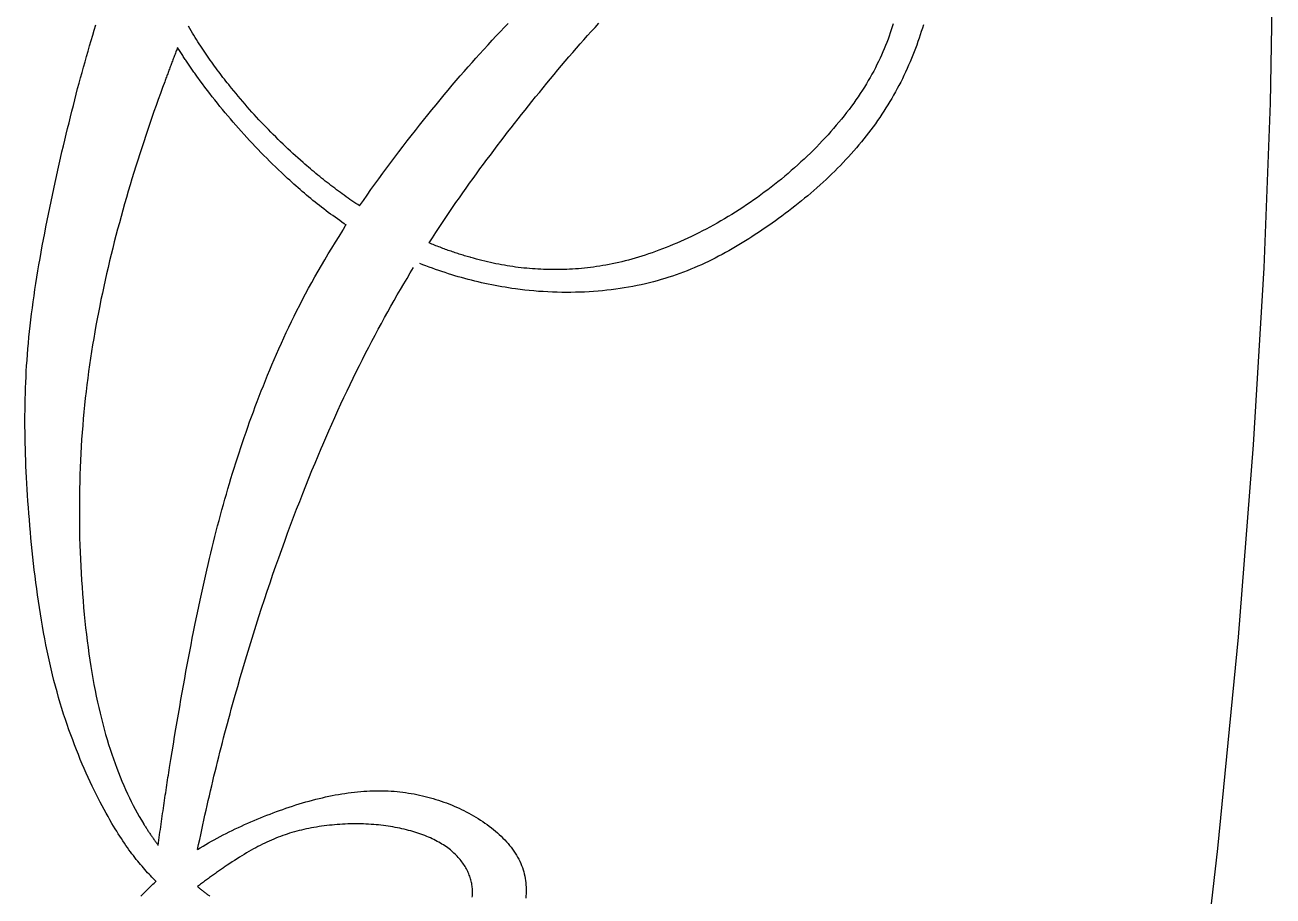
# Model space of a CAD drawing. Extents: x 13 to 113, y 0 to 127.
# Drawn here: x 77.41 to 96.82, y 47.43 to 60.98 of the extents above; entities that cross this region are included whole.
import ezdxf

# ---------------------------------------------------------------- set-up
doc = ezdxf.new("R2010")
doc.units = 0
doc.layers.add('Layer_1', color=7, linetype='CONTINUOUS')

msp = doc.modelspace()

# ---------------------------------------------------------------- linework, layer by layer
at = {"layer": 'Layer_1', "color": 7}
for points in [[(88.621099, 0.325351), (88.621099, 0.325351), (90.461973, 11.264713), (91.980316, 20.492892), (93.211124, 28.215808), (94.189394, 34.639394), (94.95012, 39.969557), (95.528275, 44.412231), (95.958871, 48.173336), (96.276857, 51.458798), (96.512442, 54.446412), (96.676659, 57.201492), (96.775719, 59.761226), (96.815875, 62.162804)], [(79.448187, 47.661257), (79.426696, 47.682696), (79.405131, 47.704485), (79.383565, 47.726645), (79.361926, 47.749192), (79.340286, 47.772171), (79.318572, 47.795595), (79.296783, 47.819503), (79.27492, 47.843902), (79.252983, 47.868844), (79.230971, 47.894343), (79.208885, 47.920422), (79.186725, 47.947111), (79.164416, 47.974433), (79.141958, 48.002423), (79.119426, 48.031105), (79.096745, 48.060509), (79.073989, 48.090656), (79.051085, 48.121569), (79.028033, 48.153285), (79.004831, 48.185826), (78.981481, 48.219216), (78.957982, 48.25349), (78.93426, 48.288664), (78.910389, 48.324768), (78.88637, 48.36183), (78.862127, 48.399882), (78.837736, 48.438946), (78.813121, 48.47905), (78.788284, 48.520218), (78.763223, 48.562471), (78.732437, 48.615411), (78.702394, 48.668135), (78.672128, 48.722383), (78.641639, 48.778126), (78.610927, 48.835334), (78.58014, 48.894022), (78.549205, 48.954145), (78.518195, 49.015688), (78.487185, 49.078644), (78.456101, 49.142984), (78.425092, 49.208692), (78.394156, 49.27576), (78.363295, 49.344168), (78.332509, 49.413898), (78.301945, 49.484916), (78.271531, 49.55722), (78.241413, 49.63078), (78.211519, 49.705591), (78.181922, 49.781628), (78.152623, 49.858877), (78.123696, 49.937314), (78.095214, 50.016924), (78.067105, 50.097693), (78.039516, 50.179601), (78.012373, 50.262621), (77.985825, 50.346748), (77.959872, 50.431958), (77.934514, 50.518235), (77.909751, 50.605556), (77.885657, 50.693915), (77.862233, 50.783278), (77.839552, 50.873634), (77.817615, 50.965029), (77.796347, 51.057303), (77.775822, 51.150393), (77.755967, 51.24425), (77.736781, 51.338799), (77.718265, 51.433994), (77.700417, 51.529769), (77.683165, 51.626059), (77.666582, 51.722816), (77.650594, 51.819974), (77.635275, 51.917473), (77.620551, 52.015256), (77.606422, 52.11326), (77.592887, 52.211423), (77.579948, 52.309694), (77.567529, 52.40801), (77.555631, 52.506303), (77.544254, 52.604528), (77.533396, 52.702612), (77.52306, 52.800503), (77.513244, 52.898138), (77.503948, 52.995455), (77.495099, 53.092404), (77.48677, 53.188916), (77.478888, 53.28494), (77.471451, 53.380408), (77.464759, 53.475258), (77.458066, 53.569443), (77.452117, 53.662892), (77.446168, 53.75554), (77.440962, 53.847383), (77.435757, 53.938425), (77.431295, 54.028731), (77.426833, 54.118355), (77.423115, 54.207349), (77.420141, 54.295771), (77.417166, 54.383687), (77.414935, 54.471138), (77.413448, 54.558187), (77.411961, 54.644884), (77.411217, 54.731297), (77.410852, 54.817472), (77.411009, 54.903465), (77.411693, 54.989339), (77.41318, 55.075145), (77.414667, 55.160934), (77.416898, 55.246769), (77.419873, 55.332705), (77.423591, 55.418794), (77.427309, 55.505094), (77.431771, 55.591666), (77.436976, 55.678556), (77.442926, 55.765826), (77.449618, 55.853538), (77.457055, 55.941738), (77.464863, 56.030477), (77.473415, 56.119824), (77.482636, 56.209828), (77.492526, 56.300547), (77.503086, 56.392032), (77.514389, 56.484352), (77.526436, 56.577539), (77.539152, 56.671543), (77.552538, 56.766302), (77.566592, 56.861742), (77.581242, 56.957805), (77.596487, 57.054422), (77.612252, 57.151524), (77.628612, 57.249052), (77.645492, 57.346937), (77.662819, 57.445105), (77.680666, 57.543504), (77.698885, 57.642058), (77.717551, 57.740703), (77.736588, 57.839374), (77.755997, 57.938005), (77.775778, 58.036528), (77.795856, 58.134878), (77.816231, 58.232996), (77.83683, 58.330801), (77.857726, 58.428238), (77.878771, 58.525243), (77.900039, 58.621741), (77.921456, 58.717669), (77.943021, 58.812963), (77.964661, 58.907561), (77.98645, 59.001389), (78.008313, 59.094386), (78.030176, 59.186481), (78.052039, 59.277612), (78.073902, 59.367715), (78.09569, 59.456718), (78.118148, 59.547512), (78.140606, 59.637145), (78.162989, 59.725699), (78.185373, 59.813256), (78.207831, 59.899898), (78.230288, 59.985701), (78.252895, 60.070756), (78.275576, 60.155132), (78.298406, 60.238921), (78.321384, 60.322194), (78.344511, 60.405032), (78.367861, 60.487531), (78.391435, 60.569752), (78.415231, 60.651787), (78.439325, 60.733712), (78.463716, 60.815615), (78.488405, 60.897575), (78.513465, 60.979664)], [(82.613932, 58.162229), (82.583815, 58.18221), (82.553772, 58.20237), (82.523729, 58.222716), (82.49376, 58.243241), (82.463866, 58.263959), (82.434046, 58.284847), (82.404227, 58.305915), (82.374481, 58.32716), (82.34481, 58.348577), (82.315139, 58.370172), (82.285542, 58.391946), (82.25602, 58.413891), (82.226572, 58.436006), (82.197198, 58.458293), (82.167824, 58.480751), (82.138525, 58.50338), (82.1093, 58.526172), (82.080149, 58.549136), (82.050999, 58.572263), (82.021923, 58.595546), (81.992921, 58.619001), (81.963993, 58.642618), (81.935066, 58.666393), (81.906287, 58.69033), (81.877508, 58.714424), (81.848804, 58.738674), (81.820174, 58.763088), (81.791544, 58.787643), (81.762988, 58.812361), (81.734507, 58.837228), (81.693979, 58.87299), (81.654938, 58.907859), (81.615971, 58.943018), (81.577153, 58.978467), (81.538484, 59.014199), (81.499889, 59.050213), (81.461518, 59.086503), (81.423221, 59.123068), (81.385072, 59.1599), (81.347072, 59.197015), (81.309221, 59.234397), (81.271519, 59.27204), (81.233965, 59.309951), (81.196634, 59.348114), (81.159452, 59.386538), (81.122419, 59.425215), (81.085535, 59.464144), (81.048874, 59.503326), (81.012361, 59.542747), (80.976072, 59.582412), (80.939931, 59.622316), (80.904013, 59.662457), (80.868244, 59.702837), (80.832698, 59.743439), (80.797376, 59.78428), (80.762276, 59.825351), (80.727399, 59.866645), (80.692671, 59.908155), (80.658167, 59.94988), (80.623885, 59.991821), (80.589901, 60.033978), (80.578821, 60.047825), (80.556363, 60.07609), (80.533979, 60.104468), (80.51167, 60.132971), (80.489435, 60.161609), (80.467275, 60.190395), (80.445263, 60.219345), (80.423252, 60.248466), (80.401389, 60.277772), (80.379526, 60.307272), (80.357737, 60.336988), (80.336023, 60.366927), (80.314383, 60.397096), (80.292818, 60.427518), (80.271252, 60.458201), (80.249761, 60.489151), (80.228345, 60.520391), (80.206928, 60.551921), (80.185511, 60.583764), (80.164169, 60.615926), (80.142826, 60.648423), (80.121558, 60.681262), (80.10029, 60.714466), (80.079022, 60.748033), (80.057754, 60.78198), (80.036561, 60.816322), (80.015293, 60.851072), (79.994099, 60.886246), (79.972831, 60.921844), (79.951637, 60.957888)], [(82.613932, 58.162229), (82.672159, 58.246724), (82.731204, 58.331339), (82.790992, 58.416027), (82.85145, 58.500721), (82.912502, 58.585376), (82.97415, 58.66993), (83.036318, 58.754327), (83.098932, 58.838513), (83.161918, 58.922432), (83.225276, 59.006026), (83.288931, 59.089236), (83.35281, 59.172012), (83.416911, 59.254298), (83.481087, 59.336033), (83.545338, 59.417164), (83.609588, 59.497635), (83.673764, 59.577384), (83.737865, 59.656365), (83.801818, 59.734517), (83.865622, 59.811785), (83.929129, 59.888107), (83.992263, 59.963435), (84.055026, 60.037709), (84.117418, 60.110883), (84.179288, 60.182882), (84.240638, 60.253661), (84.301393, 60.323162), (84.361479, 60.391331), (84.420896, 60.458109), (84.479494, 60.523445), (84.545976, 60.596827), (84.611416, 60.668298), (84.675963, 60.737918), (84.73947, 60.805775), (84.802159, 60.871936), (84.864029, 60.936469), (84.925156, 60.999455)], [(91.379457, 60.978971), (91.363766, 60.926597), (91.347406, 60.874126), (91.330451, 60.821595), (91.312902, 60.76905), (91.294757, 60.71652), (91.276017, 60.664056), (91.256757, 60.611689), (91.236828, 60.559471), (91.216378, 60.507431), (91.195333, 60.455615), (91.173023, 60.402333), (91.150194, 60.349326), (91.126695, 60.296603), (91.102601, 60.244146), (91.077912, 60.191965), (91.052629, 60.14006), (91.026676, 60.088429), (91.000202, 60.037058), (90.973059, 59.985963), (90.945322, 59.935143), (90.916989, 59.884583), (90.887987, 59.834291), (90.858391, 59.784259), (90.828199, 59.734495), (90.797338, 59.684991), (90.765882, 59.635755), (90.733757, 59.586779), (90.701037, 59.538063), (90.667648, 59.4896), (90.633664, 59.441398), (90.59901, 59.393455), (90.563687, 59.345766), (90.52777, 59.298329), (90.491183, 59.251153), (90.453926, 59.204222), (90.416075, 59.157544), (90.377481, 59.111111), (90.338291, 59.064931), (90.298432, 59.018997), (90.257904, 58.973315), (90.216706, 58.927879), (90.174914, 58.882696), (90.132452, 58.837773), (90.089396, 58.79311), (90.045744, 58.748722), (90.001498, 58.70461), (89.956731, 58.660794), (89.911443, 58.617277), (89.865635, 58.574064), (89.819307, 58.531156), (89.772532, 58.488568), (89.725311, 58.446307), (89.677569, 58.404381), (89.629456, 58.362804), (89.580971, 58.32157), (89.53204, 58.280699), (89.482811, 58.240193), (89.43321, 58.200059), (89.383238, 58.160312), (89.333042, 58.120944), (89.282475, 58.081977), (89.231685, 58.043412), (89.180597, 58.005264), (89.129286, 57.967524), (89.077752, 57.930216), (89.025995, 57.893339), (88.974089, 57.856908), (88.922034, 57.820931), (88.869831, 57.785407), (88.817479, 57.750345), (88.765052, 57.715758), (88.714262, 57.682778), (88.663323, 57.650259), (88.612235, 57.618215), (88.560998, 57.586648), (88.509613, 57.555571), (88.458005, 57.524993), (88.406173, 57.494928), (88.354119, 57.465383), (88.301841, 57.436366), (88.24934, 57.407892), (88.196467, 57.379961), (88.143372, 57.352603), (88.089979, 57.32581), (88.036288, 57.299597), (87.982226, 57.273971), (87.927866, 57.248947), (87.873134, 57.224534), (87.817956, 57.200745), (87.762407, 57.177588), (87.706485, 57.155071), (87.650117, 57.1332), (87.593303, 57.111999), (87.535969, 57.091467), (87.478188, 57.07162), (87.419887, 57.052456), (87.36114, 57.033999), (87.301872, 57.016249), (87.242009, 56.999227), (87.181626, 56.982934), (87.120648, 56.967377), (87.056992, 56.952065), (86.992668, 56.937557), (86.927748, 56.923859), (86.862308, 56.910972), (86.796273, 56.898903), (86.729792, 56.887651), (86.66279, 56.877226), (86.595343, 56.867625), (86.527449, 56.858858), (86.459108, 56.850923), (86.390322, 56.843859), (86.321164, 56.837612), (86.251634, 56.832184), (86.181806, 56.827647), (86.111607, 56.823929), (86.041184, 56.821103), (85.970464, 56.819096), (85.899447, 56.81798), (85.828207, 56.817719), (85.756743, 56.818326), (85.685131, 56.819813), (85.613295, 56.822193), (85.541386, 56.82539), (85.469327, 56.82948), (85.397195, 56.834463), (85.324987, 56.840338), (85.252706, 56.847105), (85.180424, 56.854801), (85.108143, 56.863398), (85.035861, 56.872894), (84.983063, 56.880405), (84.930339, 56.888399), (84.877615, 56.896869), (84.824966, 56.905807), (84.772316, 56.915214), (84.719741, 56.925082), (84.66724, 56.935397), (84.614814, 56.946165), (84.562462, 56.957379), (84.510259, 56.969039), (84.45813, 56.981115), (84.406075, 56.993631), (84.354169, 57.00657), (84.302486, 57.019926), (84.250878, 57.033698), (84.199418, 57.047879), (84.148182, 57.062469), (84.09702, 57.077454), (84.04608, 57.092832), (83.995364, 57.108597), (83.944797, 57.124749), (83.894453, 57.141273), (83.844332, 57.158183), (83.794434, 57.175458), (83.744759, 57.193097), (83.695307, 57.211093), (83.646078, 57.229438), (83.597147, 57.248141), (83.548439, 57.267185)], [(83.693165, 57.586765), (83.745071, 57.667077), (83.797051, 57.746835), (83.849255, 57.826049), (83.901532, 57.904717), (83.954033, 57.982861), (84.006683, 58.060474), (84.059406, 58.137574), (84.112279, 58.214167), (84.1653, 58.290257), (84.218396, 58.365851), (84.27164, 58.440957), (84.324959, 58.515586), (84.378352, 58.589741), (84.43182, 58.663428), (84.485362, 58.736662), (84.538978, 58.809442), (84.592669, 58.881775), (84.646433, 58.953677), (84.700273, 59.025156), (84.754112, 59.09621), (84.807951, 59.166848), (84.861865, 59.237085), (84.915779, 59.30692), (84.969767, 59.376361), (85.023681, 59.445422), (85.077594, 59.514112), (85.131508, 59.58243), (85.185496, 59.650384), (85.23941, 59.71798), (85.293323, 59.785235), (85.350881, 59.856795), (85.408438, 59.927953), (85.465996, 59.998703), (85.523553, 60.069029), (85.581111, 60.138916), (85.638668, 60.208357), (85.696226, 60.277329), (85.753858, 60.345825), (85.81149, 60.413838), (85.869122, 60.481338), (85.926902, 60.548318), (85.984683, 60.614769), (86.042538, 60.680678), (86.100467, 60.746029), (86.158471, 60.810807), (86.216549, 60.875005), (86.274776, 60.938593), (86.333077, 61.001579)], [(90.909969, 60.996103), (90.895617, 60.94802), (90.880447, 60.89975), (90.864459, 60.851302), (90.847653, 60.802691), (90.830028, 60.753923), (90.811512, 60.705014), (90.792177, 60.655964), (90.77195, 60.606787), (90.750905, 60.557499), (90.729042, 60.508106), (90.706287, 60.458617), (90.682714, 60.409046), (90.658248, 60.359401), (90.63289, 60.309689), (90.606714, 60.259925), (90.579646, 60.210116), (90.551685, 60.160263), (90.522832, 60.110394), (90.493161, 60.060511), (90.462523, 60.010621), (90.430993, 59.960745), (90.398644, 59.910877), (90.36533, 59.861045), (90.331122, 59.811244), (90.296023, 59.761487), (90.260031, 59.71179), (90.223072, 59.66216), (90.185221, 59.612611), (90.146477, 59.563167), (90.106916, 59.513841), (90.066536, 59.46465), (90.025339, 59.415622), (89.983323, 59.366772), (89.940564, 59.318109), (89.897061, 59.269661), (89.852889, 59.221443), (89.807974, 59.173471), (89.762389, 59.125774), (89.716209, 59.07836), (89.66936, 59.031251), (89.621916, 58.984468), (89.573877, 58.938028), (89.525317, 58.891945), (89.476163, 58.846249), (89.426562, 58.800946), (89.376441, 58.75606), (89.325799, 58.711606), (89.274711, 58.667605), (89.223177, 58.62408), (89.171272, 58.581045), (89.118994, 58.538517), (89.066344, 58.496516), (89.013323, 58.455066), (88.960004, 58.414173), (88.906462, 58.373868), (88.852549, 58.334158), (88.798486, 58.29508), (88.742342, 58.255355), (88.685974, 58.216314), (88.629383, 58.177964), (88.572644, 58.140307), (88.515755, 58.10334), (88.458719, 58.067073), (88.401533, 58.031505), (88.344273, 57.996643), (88.286938, 57.962488), (88.22953, 57.929039), (88.172121, 57.896312), (88.114712, 57.864298), (88.057378, 57.833006), (88.000043, 57.80245), (87.942783, 57.772615), (87.885597, 57.743517), (87.82856, 57.715162), (87.771598, 57.687536), (87.714784, 57.660661), (87.658193, 57.634529), (87.601751, 57.609149), (87.545532, 57.58452), (87.489611, 57.560656), (87.433912, 57.537552), (87.378511, 57.515213), (87.323482, 57.49364), (87.268751, 57.47284), (87.214391, 57.452822), (87.160403, 57.433576), (87.106786, 57.415119), (87.053616, 57.397443), (87.000818, 57.380547), (86.948392, 57.364411), (86.896411, 57.349025), (86.844729, 57.334375), (86.793492, 57.320447), (86.742627, 57.307232), (86.69206, 57.294717), (86.641864, 57.282886), (86.592041, 57.271731), (86.542515, 57.261238), (86.493286, 57.2514), (86.444429, 57.242201), (86.395869, 57.23362), (86.347607, 57.225663), (86.299643, 57.218301), (86.251976, 57.211534), (86.204532, 57.205361), (86.157385, 57.19971), (86.110461, 57.194653), (86.063761, 57.190117), (86.017358, 57.186101), (85.971178, 57.182606), (85.925221, 57.179632), (85.879488, 57.177178), (85.833903, 57.17517), (85.788541, 57.173608), (85.743328, 57.172493), (85.698338, 57.171849), (85.653422, 57.171639), (85.60873, 57.171849), (85.564186, 57.172479), (85.519716, 57.17352), (85.47547, 57.175007), (85.431298, 57.176866), (85.387274, 57.179171), (85.343325, 57.181923), (85.299451, 57.185046), (85.255651, 57.188615), (85.211999, 57.192557), (85.168348, 57.196944), (85.124771, 57.201778), (85.081268, 57.206983), (85.037765, 57.212635), (84.994337, 57.218733), (84.950908, 57.225202), (84.90748, 57.232118), (84.864126, 57.23948), (84.820772, 57.247229), (84.777343, 57.255394), (84.733989, 57.263976), (84.690561, 57.272981), (84.647132, 57.282403), (84.60363, 57.292249), (84.560053, 57.302511), (84.516401, 57.31319), (84.47275, 57.324285), (84.428949, 57.335811), (84.385075, 57.347746), (84.341126, 57.360106), (84.330492, 57.363155), (84.309521, 57.369252), (84.288551, 57.375425), (84.267506, 57.381671), (84.246461, 57.388066), (84.225416, 57.394536), (84.204297, 57.40108), (84.183177, 57.407698), (84.162058, 57.414465), (84.140939, 57.421307), (84.119745, 57.428223), (84.098551, 57.435287), (84.077358, 57.442426), (84.056164, 57.44964), (84.03497, 57.456927), (84.013777, 57.464364), (83.992509, 57.471867), (83.971241, 57.479467), (83.949973, 57.487163), (83.928705, 57.494949), (83.907437, 57.502832), (83.886169, 57.510804), (83.864826, 57.518872), (83.843558, 57.52703), (83.822216, 57.535284), (83.800948, 57.543628), (83.779606, 57.552061), (83.758263, 57.56059), (83.736921, 57.569216), (83.715578, 57.577924), (83.694236, 57.586729), (83.693165, 57.586765)], [(79.783925, 60.62712), (79.777232, 60.609429), (79.770539, 60.591731), (79.763847, 60.574032), (79.757154, 60.556333), (79.750461, 60.538627), (79.743768, 60.520914), (79.737076, 60.503193), (79.730383, 60.485472), (79.72369, 60.467737), (79.716997, 60.450001), (79.710305, 60.43225), (79.703612, 60.414492), (79.696919, 60.396734), (79.690226, 60.378961), (79.683534, 60.361181), (79.676841, 60.343386), (79.670148, 60.325583), (79.663456, 60.307773), (79.656763, 60.289948), (79.65007, 60.272115), (79.643377, 60.254276), (79.636685, 60.236421), (79.629992, 60.218559), (79.623299, 60.200674), (79.616606, 60.182782), (79.609914, 60.164875), (79.603221, 60.146954), (79.596528, 60.129017), (79.589835, 60.111066), (79.583143, 60.0931), (79.549456, 60.001739), (79.515992, 59.909943), (79.482752, 59.817714), (79.449734, 59.725065), (79.41694, 59.632006), (79.384369, 59.538558), (79.35202, 59.444721), (79.31997, 59.350516), (79.288216, 59.255944), (79.25676, 59.161023), (79.225528, 59.065771), (79.194667, 58.970192), (79.164103, 58.874293), (79.133837, 58.778096), (79.103943, 58.681607), (79.074421, 58.584837), (79.045196, 58.487806), (79.016343, 58.390511), (78.987936, 58.292975), (78.959901, 58.195209), (78.932237, 58.097222), (78.90502, 57.999022), (78.878175, 57.900624), (78.851776, 57.802041), (78.825823, 57.703285), (78.800316, 57.604368), (78.77533, 57.505295), (78.75079, 57.406088), (78.726696, 57.306753), (78.703123, 57.207296), (78.68007, 57.107724), (78.657538, 57.008026), (78.635526, 56.908193), (78.614035, 56.808198), (78.593064, 56.708026), (78.572689, 56.607662), (78.552834, 56.507082), (78.533573, 56.406275), (78.514834, 56.305213), (78.496689, 56.20389), (78.479139, 56.102278), (78.462184, 56.00037), (78.445824, 55.898134), (78.430133, 55.795562), (78.415038, 55.692634), (78.400537, 55.589331), (78.386705, 55.48563), (78.373468, 55.381528), (78.360901, 55.276987), (78.349003, 55.172005), (78.337774, 55.066552), (78.327214, 54.960622), (78.317398, 54.854187), (78.308251, 54.74723), (78.299774, 54.639746), (78.29204, 54.531694), (78.285347, 54.423081), (78.279398, 54.313866), (78.274193, 54.204049), (78.268987, 54.093597), (78.265269, 53.982505), (78.262295, 53.874572), (78.260064, 53.766169), (78.258576, 53.657362), (78.257089, 53.548221), (78.256636, 53.438819), (78.256888, 53.329212), (78.257632, 53.219464), (78.259119, 53.109653), (78.26135, 52.999849), (78.264325, 52.890106), (78.268043, 52.780494), (78.272505, 52.671081), (78.27771, 52.561945), (78.283659, 52.453133), (78.290352, 52.344724), (78.297788, 52.236785), (78.305522, 52.129375), (78.313925, 52.022577), (78.322998, 51.916437), (78.332739, 51.811035), (78.34315, 51.706432), (78.35423, 51.602704), (78.36598, 51.499906), (78.378399, 51.398112), (78.391487, 51.297385), (78.405244, 51.197797), (78.419596, 51.099408), (78.434692, 51.002289), (78.450457, 50.906509), (78.466817, 50.81213), (78.483846, 50.719198), (78.501545, 50.627617), (78.519913, 50.537487), (78.538876, 50.448794), (78.558433, 50.361535), (78.578586, 50.275689), (78.599408, 50.191256), (78.62075, 50.108219), (78.642687, 50.026566), (78.665219, 49.946291), (78.688272, 49.867385), (78.71192, 49.789833), (78.736088, 49.713626), (78.760777, 49.638753), (78.785986, 49.5652), (78.811716, 49.492963), (78.837892, 49.422035), (78.864663, 49.352394), (78.89188, 49.284046), (78.919543, 49.216955), (78.947653, 49.151136), (78.976283, 49.086558), (79.005285, 49.023223), (79.034733, 48.961129), (79.064627, 48.900247), (79.094967, 48.840571), (79.12568, 48.782098), (79.156764, 48.724816), (79.188294, 48.668709), (79.220196, 48.613769), (79.25247, 48.559981), (79.256188, 48.554032), (79.263624, 48.542008), (79.271061, 48.530043), (79.278497, 48.518137), (79.285933, 48.506291), (79.29337, 48.494497), (79.300806, 48.482762), (79.308317, 48.471095), (79.315828, 48.459471), (79.323338, 48.447908), (79.330849, 48.436411), (79.338434, 48.424967), (79.346019, 48.413567), (79.353604, 48.402234), (79.361189, 48.390953), (79.368774, 48.379739), (79.376434, 48.368577), (79.384093, 48.357459), (79.391753, 48.346409), (79.399412, 48.335411), (79.407146, 48.324464), (79.41488, 48.313577), (79.422614, 48.30275), (79.430348, 48.291967), (79.438081, 48.281237), (79.44589, 48.270565), (79.453698, 48.259954), (79.461506, 48.249387), (79.469314, 48.238879), (79.477197, 48.228423)], [(82.412481, 57.861507), (82.376043, 57.885906), (82.339828, 57.91052), (82.30391, 57.935336), (82.268141, 57.960366), (82.232595, 57.985605), (82.197272, 58.011053), (82.162173, 58.036701), (82.127296, 58.062557), (82.092568, 58.088614), (82.058063, 58.114872), (82.023782, 58.141331), (81.989649, 58.167982), (81.955665, 58.194835), (81.921829, 58.221881), (81.888217, 58.249121), (81.854753, 58.276553), (81.821438, 58.304172), (81.788272, 58.331977), (81.755254, 58.359975), (81.722311, 58.388159), (81.689517, 58.416521), (81.656871, 58.445077), (81.6243, 58.473803), (81.591877, 58.502716), (81.559604, 58.531807), (81.527404, 58.561069), (81.495279, 58.59051), (81.463228, 58.620121), (81.431326, 58.649911), (81.399498, 58.679865), (81.351906, 58.725093), (81.306098, 58.769176), (81.260438, 58.813593), (81.215002, 58.858345), (81.169789, 58.903425), (81.124799, 58.948816), (81.080032, 58.994513), (81.035488, 59.040507), (80.991167, 59.086791), (80.94707, 59.13335), (80.903269, 59.180184), (80.859767, 59.227271), (80.816561, 59.274619), (80.773579, 59.322204), (80.730969, 59.370027), (80.688581, 59.418066), (80.646566, 59.466328), (80.604922, 59.514798), (80.563576, 59.563455), (80.522602, 59.612304), (80.481999, 59.661332), (80.441768, 59.710539), (80.401909, 59.759901), (80.362422, 59.809413), (80.323381, 59.859073), (80.284712, 59.908867), (80.246489, 59.958779), (80.208713, 60.008811), (80.171382, 60.058955), (80.134498, 60.109202), (80.098059, 60.159524), (80.092854, 60.166976), (80.081997, 60.182138), (80.07114, 60.197316), (80.060357, 60.212501), (80.049649, 60.227693), (80.03894, 60.242893), (80.028306, 60.258108), (80.017672, 60.27333), (80.007113, 60.288568), (79.996553, 60.303812), (79.986068, 60.319072), (79.975657, 60.334338), (79.965246, 60.34962), (79.954835, 60.364917), (79.944498, 60.380221), (79.934162, 60.39554), (79.9239, 60.410874), (79.913637, 60.426222), (79.903449, 60.441578), (79.893336, 60.456957), (79.883223, 60.472343), (79.873109, 60.487751), (79.86307, 60.503174), (79.853031, 60.518612), (79.843066, 60.534065), (79.833101, 60.549532), (79.823211, 60.565015), (79.813395, 60.58052), (79.803505, 60.596039), (79.793689, 60.611574)], [(79.480075, 48.218032), (79.486024, 48.260077), (79.491973, 48.302018), (79.497922, 48.343863), (79.503871, 48.38561), (79.50982, 48.427247), (79.515769, 48.468786), (79.521718, 48.510214), (79.527667, 48.551538), (79.533616, 48.592758), (79.539566, 48.633859), (79.545515, 48.674848), (79.551464, 48.715733), (79.557413, 48.756499), (79.563362, 48.797147), (79.569311, 48.837675), (79.57526, 48.878084), (79.581209, 48.918374), (79.587158, 48.958546), (79.593107, 48.998583), (79.599057, 49.038494), (79.605006, 49.078279), (79.610955, 49.117937), (79.616904, 49.157461), (79.622853, 49.196852), (79.628802, 49.236116), (79.634751, 49.275238), (79.6407, 49.314227), (79.646649, 49.353075), (79.652598, 49.391781), (79.658548, 49.430346), (79.678403, 49.553212), (79.698183, 49.674642), (79.717964, 49.794648), (79.73767, 49.913269), (79.757303, 50.030518), (79.776935, 50.146422), (79.796567, 50.261015), (79.816199, 50.374309), (79.835756, 50.486332), (79.855314, 50.597107), (79.874872, 50.706668), (79.894504, 50.815027), (79.914136, 50.922216), (79.933768, 51.028254), (79.953474, 51.133163), (79.97318, 51.236982), (79.992961, 51.339718), (80.012816, 51.441409), (80.032746, 51.542069), (80.05275, 51.641729), (80.072828, 51.740409), (80.09298, 51.838129), (80.113207, 51.934925), (80.133583, 52.030818), (80.154033, 52.125827), (80.174557, 52.219973), (80.195305, 52.313296), (80.216127, 52.405808), (80.237097, 52.497537), (80.258216, 52.588506), (80.279484, 52.678754), (80.300232, 52.765332), (80.321128, 52.851285), (80.342247, 52.936643), (80.363515, 53.021434), (80.385007, 53.105685), (80.406721, 53.189432), (80.428658, 53.272702), (80.450818, 53.355523), (80.473276, 53.437926), (80.495957, 53.519942), (80.518936, 53.601594), (80.542211, 53.682913), (80.565785, 53.763936), (80.589655, 53.844681), (80.613824, 53.925183), (80.638364, 54.00548), (80.663201, 54.085584), (80.68841, 54.165541), (80.713992, 54.245361), (80.739944, 54.325091), (80.766269, 54.404752), (80.792966, 54.48438), (80.820109, 54.564002), (80.847698, 54.643635), (80.875733, 54.723326), (80.904214, 54.803095), (80.933141, 54.882978), (80.962515, 54.962991), (80.992409, 55.04318), (81.022824, 55.123562), (81.053685, 55.204177), (81.085141, 55.285121), (81.117192, 55.366314), (81.149837, 55.447769), (81.183078, 55.529496), (81.216913, 55.611494), (81.251492, 55.693789), (81.286741, 55.776389), (81.322733, 55.859291), (81.359469, 55.94251), (81.396948, 56.026063), (81.435245, 56.109957), (81.474435, 56.194197), (81.514442, 56.278795), (81.555343, 56.363761), (81.597135, 56.449113), (81.639894, 56.534851), (81.68362, 56.620986), (81.728387, 56.70753), (81.774195, 56.794499), (81.821044, 56.881888), (81.868934, 56.969719), (81.91794, 57.057999), (81.968135, 57.146735), (82.019446, 57.235943), (82.071947, 57.325626), (82.125638, 57.415801), (82.180593, 57.506469), (82.236811, 57.597648), (82.294369, 57.689346), (82.353265, 57.781572), (82.354752, 57.784249), (82.35624, 57.786926), (82.357727, 57.789603), (82.359214, 57.79228), (82.360701, 57.794957), (82.362189, 57.797634), (82.363676, 57.800311), (82.365163, 57.802988), (82.366651, 57.805665), (82.368138, 57.808343), (82.369625, 57.81102), (82.371112, 57.813697), (82.3726, 57.816374), (82.374087, 57.819051), (82.375574, 57.821728), (82.377061, 57.824405), (82.378549, 57.827082), (82.380036, 57.829759), (82.381523, 57.832436), (82.383011, 57.835113), (82.384498, 57.837791), (82.385985, 57.840468), (82.387472, 57.843145), (82.38896, 57.845822), (82.390447, 57.848499), (82.391934, 57.851176), (82.393421, 57.853853), (82.394909, 57.85653), (82.396396, 57.859207), (82.397883, 57.861884)], [(80.095375, 48.156662), (80.111214, 48.233027), (80.127202, 48.309319), (80.143339, 48.385537), (80.159699, 48.461675), (80.176208, 48.537739), (80.192866, 48.613719), (80.209672, 48.689625), (80.226627, 48.765451), (80.24373, 48.841198), (80.260983, 48.916866), (80.278458, 48.992453), (80.296008, 49.067956), (80.313781, 49.14338), (80.331703, 49.218724), (80.349773, 49.293983), (80.367992, 49.369157), (80.38636, 49.444251), (80.404877, 49.519255), (80.423542, 49.594185), (80.44243, 49.669019), (80.461393, 49.743773), (80.480579, 49.818441), (80.499913, 49.893019), (80.519397, 49.967512), (80.539029, 50.041915), (80.558809, 50.116234), (80.578739, 50.190456), (80.598817, 50.264597), (80.619044, 50.338641), (80.63942, 50.412603), (80.679204, 50.555144), (80.718245, 50.692596), (80.757807, 50.829673), (80.797814, 50.966354), (80.838343, 51.102603), (80.879317, 51.238381), (80.920738, 51.373671), (80.962604, 51.50844), (81.004917, 51.642646), (81.047676, 51.776274), (81.090807, 51.909284), (81.13431, 52.041646), (81.178259, 52.173334), (81.222505, 52.304312), (81.267124, 52.434554), (81.312114, 52.564034), (81.357401, 52.692703), (81.402986, 52.82055), (81.448869, 52.947534), (81.494974, 53.073628), (81.541377, 53.198802), (81.588003, 53.323018), (81.634927, 53.446258), (81.682073, 53.568482), (81.729368, 53.689662), (81.776887, 53.80977), (81.824628, 53.928772), (81.872519, 54.046633), (81.920558, 54.163337), (81.968745, 54.278838), (82.017007, 54.393114), (82.039986, 54.446975), (82.086835, 54.555759), (82.133833, 54.663397), (82.180979, 54.769905), (82.2282, 54.875307), (82.27557, 54.979609), (82.323014, 55.082844), (82.370607, 55.185018), (82.418348, 55.286165), (82.466164, 55.386285), (82.514129, 55.485413), (82.562242, 55.583553), (82.61043, 55.680734), (82.658766, 55.776969), (82.707251, 55.872283), (82.755885, 55.966684), (82.804668, 56.060201), (82.853599, 56.152849), (82.902679, 56.244646), (82.951908, 56.335604), (83.001285, 56.425756), (83.050811, 56.515102), (83.100486, 56.603682), (83.15031, 56.691491), (83.200357, 56.778568), (83.250552, 56.864918), (83.300897, 56.950571), (83.351464, 57.035535), (83.402106, 57.119838), (83.45297, 57.203487)], [(80.095375, 48.156662), (80.137093, 48.182429), (80.17948, 48.20804), (80.222537, 48.233472), (80.266188, 48.258711), (80.31036, 48.283749), (80.355127, 48.308579), (80.400415, 48.333186), (80.446148, 48.357563), (80.492328, 48.381694), (80.538954, 48.405572), (80.586027, 48.429197), (80.633471, 48.45254), (80.681212, 48.4756), (80.729251, 48.49837), (80.777587, 48.520828), (80.826221, 48.542974), (80.875078, 48.564792), (80.924084, 48.586276), (80.973313, 48.60741), (81.02269, 48.628187), (81.072142, 48.648593), (81.121743, 48.668619), (81.171343, 48.688258), (81.221018, 48.707489), (81.270693, 48.72631), (81.320294, 48.744715), (81.369894, 48.762681), (81.419346, 48.780209), (81.468724, 48.797283), (81.517952, 48.813896), (81.570528, 48.831155), (81.62288, 48.847872), (81.675009, 48.864039), (81.726989, 48.879648), (81.778746, 48.894684), (81.830354, 48.909155), (81.88174, 48.923047), (81.932976, 48.936358), (81.98399, 48.949074), (82.034855, 48.961195), (82.085496, 48.972714), (82.135989, 48.983616), (82.186259, 48.9939), (82.23638, 49.003568), (82.286278, 49.012603), (82.336028, 49.021006), (82.385554, 49.028755), (82.434857, 49.035894), (82.484086, 49.042363), (82.533091, 49.048164), (82.581874, 49.053295), (82.630508, 49.057756), (82.678993, 49.061549), (82.727329, 49.064598), (82.775443, 49.066978), (82.823333, 49.068688), (82.871074, 49.069655), (82.918667, 49.069905), (82.966111, 49.069428), (83.013332, 49.068238), (83.060404, 49.066305), (83.105692, 49.063702), (83.150831, 49.06043), (83.195746, 49.056489), (83.240513, 49.051952), (83.285057, 49.046747), (83.329378, 49.040872), (83.373476, 49.034328), (83.41735, 49.027189), (83.461002, 49.019418), (83.50443, 49.01103), (83.547561, 49.002017), (83.590469, 48.992394), (83.633079, 48.982177), (83.675467, 48.971364), (83.717556, 48.959957), (83.759349, 48.94797), (83.800844, 48.935402), (83.842041, 48.922262), (83.882867, 48.908564), (83.92347, 48.894301), (83.9637, 48.879488), (84.003634, 48.864132), (84.043121, 48.84824), (84.08231, 48.831806), (84.121128, 48.814851), (84.159574, 48.797376), (84.197649, 48.779387), (84.235351, 48.760893), (84.272681, 48.741908), (84.309566, 48.72241), (84.347268, 48.701722), (84.384599, 48.680521), (84.421409, 48.658806), (84.457698, 48.636594), (84.493467, 48.613891), (84.528641, 48.590697), (84.56322, 48.567019), (84.597205, 48.542888), (84.63052, 48.518281), (84.663165, 48.493221), (84.695067, 48.467721), (84.726226, 48.441768), (84.75664, 48.415384), (84.786312, 48.388576), (84.815165, 48.361359), (84.8432, 48.333725), (84.870343, 48.30569), (84.896593, 48.277254), (84.921951, 48.24843), (84.946342, 48.219235), (84.969692, 48.189668), (84.992076, 48.159737), (85.013493, 48.129433), (85.033794, 48.098796), (85.05298, 48.067808), (85.071125, 48.036494), (85.088154, 48.004845), (85.103993, 47.972876), (85.118643, 47.940602), (85.132103, 47.908016), (85.144298, 47.875139), (85.155304, 47.841995), (85.16512, 47.808621), (85.173747, 47.775038), (85.181183, 47.741285), (85.187876, 47.707382), (85.193081, 47.673383), (85.197543, 47.63931), (85.200517, 47.605184), (85.202748, 47.571051), (85.203492, 47.536933), (85.203425, 47.502867), (85.202681, 47.468883), (85.200451, 47.435003), (85.197476, 47.401271)], [(84.36609, 47.415342), (84.368321, 47.434282), (84.369808, 47.453267), (84.370552, 47.472304), (84.370827, 47.491371), (84.370574, 47.510475), (84.36983, 47.529609), (84.368343, 47.548758), (84.366112, 47.567921), (84.363881, 47.587092), (84.360907, 47.606271), (84.357188, 47.625434), (84.35347, 47.64459), (84.349008, 47.663732), (84.343803, 47.682843), (84.338597, 47.701932), (84.332648, 47.720977), (84.325956, 47.739984), (84.318519, 47.758947), (84.310934, 47.77788), (84.302829, 47.796746), (84.294202, 47.815545), (84.285056, 47.834262), (84.275314, 47.85289), (84.265052, 47.871429), (84.254269, 47.889864), (84.242966, 47.908195), (84.231068, 47.926399), (84.218574, 47.944492), (84.205635, 47.96245), (84.192101, 47.980268), (84.177972, 47.997944), (84.163248, 48.015464), (84.148003, 48.032828), (84.132164, 48.050021), (84.115729, 48.067043), (84.0987, 48.083879), (84.081076, 48.100529), (84.062857, 48.116986), (84.044043, 48.133227), (84.02456, 48.149267), (84.004481, 48.165077), (83.983808, 48.180663), (83.962466, 48.196019), (83.940603, 48.21113), (83.917996, 48.225995), (83.894795, 48.2406), (83.870924, 48.254945), (83.846384, 48.269015), (83.821249, 48.282817), (83.795445, 48.296329), (83.769046, 48.309558), (83.741977, 48.322497), (83.714389, 48.335139), (83.68613, 48.347476), (83.657352, 48.359515), (83.627978, 48.371228), (83.598084, 48.382635), (83.567669, 48.393723), (83.536734, 48.404483), (83.505352, 48.414909), (83.47345, 48.425), (83.441102, 48.434757), (83.408233, 48.444171), (83.374993, 48.453236), (83.341306, 48.461944), (83.307173, 48.470288), (83.272668, 48.478274), (83.237792, 48.485897), (83.202543, 48.49311), (83.166923, 48.499951), (83.130931, 48.506421), (83.094641, 48.512519), (83.058055, 48.518245), (83.02117, 48.523525), (82.983988, 48.528433), (82.946509, 48.532969), (82.908807, 48.537059), (82.870881, 48.540703), (82.832732, 48.543975), (82.793022, 48.546875), (82.753163, 48.549329), (82.713156, 48.551337), (82.672925, 48.552898), (82.632545, 48.554014), (82.592092, 48.554672), (82.551489, 48.554888), (82.510812, 48.55466), (82.470135, 48.55398), (82.429384, 48.552864), (82.388558, 48.551302), (82.347732, 48.549295), (82.306981, 48.546841), (82.26623, 48.54394), (82.225553, 48.540594), (82.18495, 48.536802), (82.144422, 48.532637), (82.104043, 48.528027), (82.063812, 48.52297), (82.02373, 48.517467), (81.983796, 48.511518), (81.944086, 48.505197), (81.904599, 48.49843), (81.865335, 48.491217), (81.826368, 48.483587), (81.787625, 48.475541), (81.749253, 48.467071), (81.711179, 48.458177), (81.673477, 48.448866), (81.636072, 48.43914), (81.599113, 48.428967), (81.562452, 48.418377), (81.526162, 48.407342), (81.490096, 48.395867), (81.454327, 48.383932), (81.418781, 48.371528), (81.383384, 48.358648), (81.34821, 48.345293), (81.313185, 48.331439), (81.278234, 48.317087), (81.243357, 48.302214), (81.208555, 48.286828), (81.173753, 48.270907), (81.13895, 48.25445), (81.104074, 48.23745), (81.069123, 48.219886), (81.034098, 48.201756), (80.998924, 48.183046), (80.963601, 48.163749), (80.927981, 48.143856), (80.892212, 48.123354), (80.856145, 48.102242), (80.819781, 48.080506), (80.78312, 48.058137), (80.746087, 48.035122), (80.708682, 48.011467), (80.670831, 47.987142), (80.632534, 47.962149), (80.59379, 47.936478), (80.554526, 47.910116), (80.539876, 47.900196), (80.525152, 47.890187), (80.510354, 47.880081), (80.495481, 47.869886), (80.480534, 47.859601), (80.465587, 47.849235), (80.450566, 47.838779), (80.43547, 47.828234), (80.4203, 47.817623), (80.405129, 47.806914), (80.389885, 47.796132), (80.374566, 47.785282), (80.359247, 47.77435), (80.343854, 47.763345), (80.32846, 47.752272), (80.312993, 47.741132), (80.297525, 47.729918), (80.281983, 47.718637), (80.266441, 47.707289), (80.250825, 47.695882), (80.235208, 47.684415), (80.219518, 47.672881), (80.203827, 47.661295), (80.188136, 47.649657), (80.172445, 47.63796), (80.156755, 47.626211), (80.140989, 47.614416), (80.125299, 47.60257), (80.109534, 47.59068), (80.093769, 47.578737), (80.093449, 47.579167)], [(79.214648, 47.428294), (79.229818, 47.444141), (79.244989, 47.459943), (79.260233, 47.475701), (79.275552, 47.491414), (79.29102, 47.507075), (79.306487, 47.522691), (79.322104, 47.53827), (79.337795, 47.553805), (79.35356, 47.569295), (79.369399, 47.584733), (79.385313, 47.600133), (79.401376, 47.615482), (79.417512, 47.630786), (79.433724, 47.646053), (79.450084, 47.661268)], [(80.093449, 47.579167), (80.102893, 47.571419), (80.112337, 47.563715), (80.121781, 47.556048), (80.131226, 47.548418), (80.14067, 47.540825), (80.150114, 47.53327), (80.159632, 47.525759), (80.169077, 47.518278), (80.178595, 47.510842), (80.188039, 47.503406), (80.197558, 47.496044), (80.207077, 47.488682), (80.216595, 47.481394), (80.226114, 47.474106), (80.235632, 47.466893), (80.245151, 47.45968), (80.254669, 47.452541), (80.264188, 47.445476), (80.273781, 47.438412), (80.283299, 47.431347)]]:
    msp.add_lwpolyline(points, dxfattribs=at)

doc.saveas('drawing.dxf')
